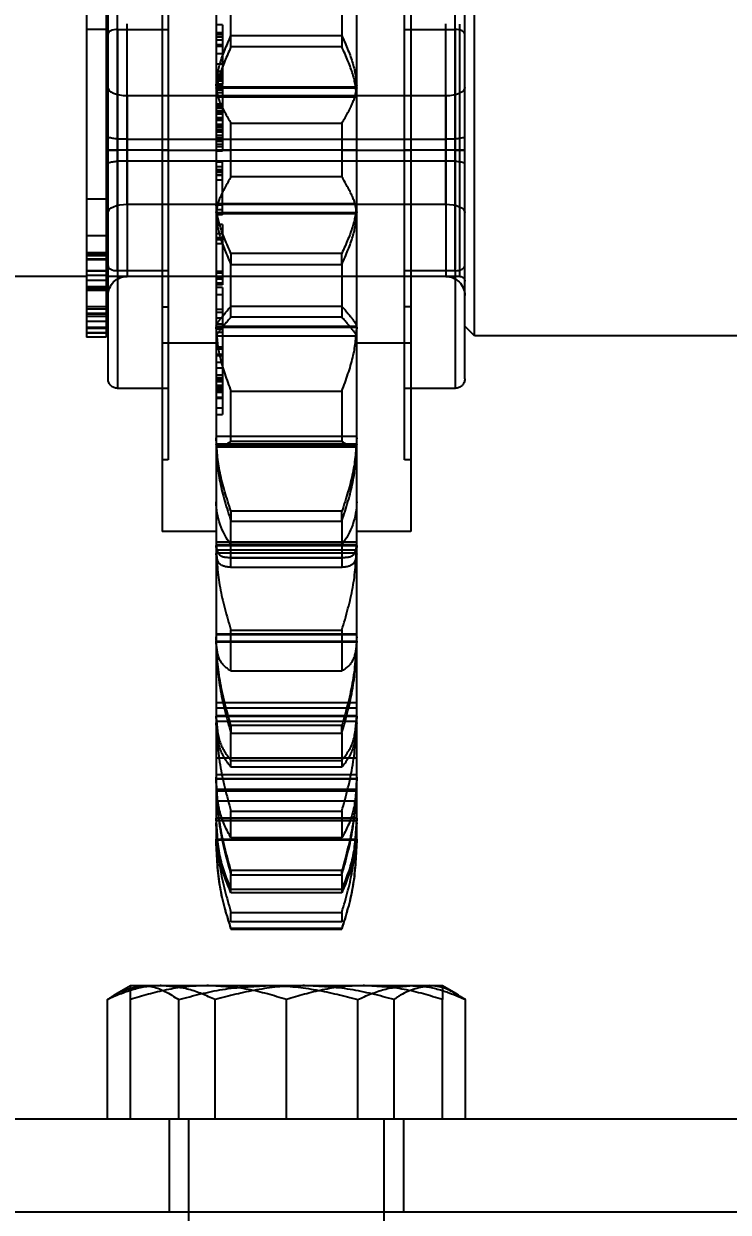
# Model space of a CAD drawing. Header units: metres. Extents: x 0 to 63075, y 0 to 44550.
# Drawn here: x 39107.3 to 39143.4, y 16290.1 to 16351 of the extents above; entities that cross this region are included whole.
import ezdxf

# ---------------------------------------------------------------- set-up
doc = ezdxf.new("R2010")
doc.units = ezdxf.units.M
doc.header["$LTSCALE"] = 75
doc.linetypes.add('HIDDEN2', pattern=[4.7625, 3.175, -1.5875])
for name, color, linetype in [('SDM', 7, 'Continuous'), ('SL4', 4, 'Continuous'), ('ST1', 7, 'HIDDEN2')]:
    doc.layers.add(name, color=color, linetype=linetype)
doc.styles.add('ROMANS', font='ROMANS.SHX')
doc.dimstyles.new('75___1-75', dxfattribs={"dimscale": 75, "dimtxt": 2.5, "dimasz": 2, "dimexe": 1.5, "dimexo": 1, "dimgap": 0.5, "dimtad": 1, "dimdec": 0, "dimzin": 12, "dimtxsty": 'ROMANS', "dimcen": 0, "dimclrd": 256, "dimclre": 256, "dimclrt": 3, "dimazin": 3, "dimtfac": 1, "dimtdec": 0, "dimtmove": 0, "dimatfit": 0, "dimfxl": 1, "dimlwd": -1, "dimlwe": -1, "dimarcsym": 0})

# ---------------------------------------------------------------- blocks, each defined once
blk = doc.blocks.new('*D36')
at = {"layer": 'Defpoints', "color": 0, "transparency": 16777216}
for p in [(35489.466, 16728.439), (39220.756, 16728.439), (39078.518, 16285.374)]:
    blk.add_point(p, dxfattribs=at)
at = {"layer": 'SDM', "transparency": 16777216}
for p, q in [((35489.466, 16878.439), (35489.466, 17585.582)), ((39145.756, 16728.439), (35376.966, 16728.439)), ((35489.466, 16285.374), (35489.466, 16728.439)), ((39003.518, 16285.374), (35376.966, 16285.374)), ((35489.466, 16135.374), (35489.466, 15985.374))]:
    blk.add_line(p, q, dxfattribs=at)
for points in [[(35464.466, 16878.439), (35514.466, 16878.439), (35489.466, 16728.439)], [(35464.466, 16135.374), (35514.466, 16135.374), (35489.466, 16285.374)]]:
    blk.add_solid(points, dxfattribs=at)
at = {"layer": 'SDM', "color": 3, "transparency": 16777216, "insert": (35358.216, 17307.01), "char_height": 187.5, "attachment_point": 5, "rotation": 90, "style": 'ROMANS'}
blk.add_mtext('443', dxfattribs=at)
blk = doc.blocks.new('A$C542b401d')
at = {"layer": 'SL4'}
blk.add_line((50.763, 1350), (335.238, 1350), dxfattribs=at)
at = {"layer": 'ST1'}
for p, q in [((296.625, 1423.984), (296.625, 1394.546)), ((309.375, 1423.984), (309.375, 1394.546)), ((296.944, 1396.401), (296.944, 1420.32)), ((309.056, 1420.32), (309.056, 1396.401)), ((294.344, 1404.44), (294.344, 1416.655)), ((294.344, 1398.256), (294.344, 1416.655)), ((311.656, 1404.44), (311.656, 1416.655)), ((311.656, 1398.256), (311.656, 1416.655)), ((293.855, 1398.503), (293.855, 1416.166)), ((312.145, 1398.503), (312.145, 1416.166)), ((293.355, 1394.915), (293.355, 1413.965)), ((299.395, 1407.225), (299.395, 1413.466)), ((306.605, 1413.466), (306.605, 1407.225)), ((300.157, 1412.439), (300.157, 1409.734)), ((305.843, 1409.734), (305.843, 1412.439)), ((312.245, 1412.563), (312.245, 1397.32)), ((313.245, 1412.563), (313.245, 1397.32)), ((294.105, 1397.982), (294.105, 1410.898)), ((294.105, 1398.012), (294.105, 1410.868)), ((294.832, 1403.876), (294.832, 1410.911)), ((294.832, 1401.661), (294.832, 1410.894)), ((306.27, 1410.853), (306.27, 1410.227)), ((306.27, 1410.853), (306.605, 1410.853)), ((311.168, 1403.876), (311.168, 1410.911)), ((311.168, 1401.661), (311.168, 1410.894)), ((296.944, 1410.624), (294.344, 1410.624)), ((294.344, 1410.624), (294.344, 1392.225)), ((305.843, 1410.307), (300.157, 1410.307)), ((306.27, 1410.456), (306.605, 1410.456)), ((306.27, 1410.389), (306.605, 1410.389)), ((306.27, 1410.338), (306.605, 1410.338)), ((306.27, 1410.227), (306.27, 1409.833)), ((306.27, 1410.227), (306.605, 1410.227)), ((311.656, 1410.624), (309.056, 1410.624)), ((311.656, 1410.624), (311.656, 1392.225)), ((313.245, 1410.64), (312.145, 1410.64)), ((313.245, 1410.64), (312.245, 1410.64)), ((300.157, 1409.734), (305.843, 1409.734)), ((306.27, 1410.064), (306.605, 1410.064)), ((306.27, 1409.833), (306.27, 1408.259)), ((306.27, 1409.833), (306.605, 1409.833)), ((306.27, 1409.756), (306.605, 1409.756)), ((306.27, 1409.364), (306.605, 1409.364)), ((306.27, 1408.835), (306.605, 1408.835)), ((306.27, 1408.474), (306.605, 1408.474)), ((306.27, 1408.441), (306.605, 1408.441)), ((306.27, 1408.315), (306.605, 1408.315)), ((306.27, 1408.259), (306.605, 1408.259)), ((306.27, 1408.259), (306.27, 1407.813)), ((306.27, 1408.175), (306.605, 1408.175)), ((306.27, 1408.072), (306.605, 1408.072)), ((306.27, 1407.976), (306.605, 1407.976)), ((306.27, 1407.775), (306.27, 1407.813)), ((306.27, 1407.813), (306.605, 1407.813)), ((306.27, 1407.775), (306.605, 1407.775)), ((306.27, 1407.732), (306.27, 1407.775)), ((306.27, 1407.732), (306.27, 1407.502)), ((306.605, 1407.732), (306.27, 1407.732)), ((294.832, 1407.219), (311.168, 1407.219)), ((294.832, 1407.219), (294.832, 1397.986)), ((306.605, 1407.688), (299.395, 1407.688)), ((299.395, 1407.605), (299.395, 1407.633)), ((306.605, 1407.633), (299.395, 1407.633)), ((299.395, 1407.633), (299.395, 1407.605)), ((299.395, 1407.176), (299.395, 1407.225)), ((306.605, 1407.176), (299.395, 1407.176)), ((299.395, 1401.192), (299.395, 1407.176)), ((306.27, 1407.502), (306.605, 1407.502)), ((306.27, 1407.502), (306.27, 1404.385)), ((306.605, 1407.397), (306.27, 1407.397)), ((306.27, 1407.213), (306.605, 1407.213)), ((306.605, 1407.633), (306.605, 1407.605)), ((306.605, 1407.605), (306.605, 1407.633)), ((306.605, 1407.225), (306.605, 1407.176)), ((306.605, 1407.176), (306.605, 1401.192)), ((311.168, 1407.219), (311.168, 1397.986)), ((306.27, 1406.789), (306.605, 1406.789)), ((306.27, 1406.694), (306.605, 1406.694)), ((306.27, 1406.637), (306.605, 1406.637)), ((306.27, 1406.615), (306.605, 1406.615)), ((306.27, 1406.593), (306.605, 1406.593)), ((306.27, 1406.445), (306.605, 1406.445)), ((306.27, 1406.401), (306.605, 1406.401)), ((306.27, 1406.362), (306.605, 1406.362)), ((306.27, 1406.287), (306.605, 1406.287)), ((306.27, 1406.093), (306.605, 1406.093)), ((306.27, 1406.064), (306.605, 1406.064)), ((306.27, 1406.009), (306.605, 1406.009)), ((306.27, 1405.96), (306.605, 1405.96)), ((300.157, 1405.812), (300.157, 1404.44)), ((305.843, 1405.812), (300.157, 1405.812)), ((305.843, 1404.44), (305.843, 1405.812)), ((306.27, 1405.754), (306.605, 1405.754)), ((306.27, 1405.738), (306.605, 1405.738)), ((306.27, 1405.737), (306.605, 1405.737)), ((306.27, 1405.736), (306.605, 1405.736)), ((306.27, 1405.721), (306.605, 1405.721)), ((306.27, 1405.659), (306.605, 1405.659)), ((306.27, 1405.577), (306.605, 1405.577)), ((306.27, 1405.455), (306.605, 1405.455)), ((306.27, 1405.426), (306.605, 1405.426)), ((306.27, 1405.426), (306.605, 1405.426)), ((306.27, 1405.424), (306.605, 1405.424)), ((306.27, 1405.359), (306.605, 1405.359)), ((294.832, 1405.004), (294.832, 1397.969)), ((311.168, 1405.004), (294.832, 1405.004)), ((306.27, 1405.18), (306.605, 1405.18)), ((306.27, 1405.06), (306.605, 1405.06)), ((306.605, 1404.904), (306.27, 1404.904)), ((306.27, 1404.72), (306.605, 1404.72)), ((311.168, 1405.004), (311.168, 1397.969)), ((293.855, 1404.44), (294.344, 1404.44)), ((294.344, 1404.44), (293.855, 1404.44)), ((294.344, 1404.44), (296.944, 1404.44)), ((294.344, 1404.44), (294.344, 1392.225)), ((299.395, 1404.44), (296.625, 1404.44)), ((296.944, 1404.44), (296.625, 1404.44)), ((299.395, 1404.44), (300.157, 1404.44)), ((300.157, 1404.44), (299.395, 1404.44)), ((300.157, 1404.44), (305.843, 1404.44)), ((300.157, 1404.44), (300.157, 1403.068)), ((305.843, 1403.068), (305.843, 1404.44)), ((305.843, 1404.44), (306.605, 1404.44)), ((306.605, 1404.44), (305.843, 1404.44)), ((306.605, 1404.616), (306.27, 1404.616)), ((306.27, 1404.385), (306.605, 1404.385)), ((309.375, 1404.44), (306.605, 1404.44)), ((309.056, 1404.44), (309.375, 1404.44)), ((309.056, 1404.44), (311.656, 1404.44)), ((311.656, 1404.44), (312.145, 1404.44)), ((312.145, 1404.44), (311.656, 1404.44)), ((311.656, 1404.44), (311.656, 1392.225)), ((294.832, 1403.876), (311.168, 1403.876)), ((306.27, 1403.425), (306.27, 1403.825)), ((306.27, 1403.825), (306.605, 1403.825)), ((306.27, 1403.574), (306.605, 1403.574)), ((300.157, 1403.068), (305.843, 1403.068)), ((306.27, 1403.343), (306.27, 1403.425)), ((306.27, 1403.425), (306.605, 1403.425)), ((306.27, 1403.343), (306.605, 1403.343)), ((306.27, 1403.14), (306.27, 1403.343)), ((306.27, 1403.302), (306.605, 1403.302)), ((306.27, 1403.174), (306.605, 1403.174)), ((306.27, 1401.871), (306.27, 1403.14)), ((306.27, 1403.14), (306.605, 1403.14)), ((306.27, 1402.89), (306.605, 1402.89)), ((311.168, 1401.661), (294.832, 1401.661)), ((306.605, 1401.704), (299.395, 1401.704)), ((306.27, 1401.374), (306.27, 1401.871)), ((306.27, 1401.62), (306.605, 1401.62)), ((312.245, 1401.924), (313.245, 1401.924)), ((299.395, 1401.247), (299.395, 1401.275)), ((299.395, 1401.275), (299.395, 1401.247)), ((306.605, 1401.247), (299.395, 1401.247)), ((306.605, 1401.192), (299.395, 1401.192)), ((299.395, 1401.141), (299.395, 1401.192)), ((299.395, 1394.916), (299.395, 1401.141)), ((306.27, 1401.374), (306.605, 1401.374)), ((306.27, 1401.123), (306.27, 1401.374)), ((306.27, 1401.123), (306.605, 1401.123)), ((306.605, 1401.275), (306.605, 1401.247)), ((306.605, 1401.247), (306.605, 1401.275)), ((306.605, 1401.192), (306.605, 1401.141)), ((306.605, 1401.141), (306.605, 1394.916)), ((306.27, 1400.623), (306.27, 1398.217)), ((306.27, 1400.623), (306.605, 1400.623)), ((306.27, 1400.145), (306.605, 1400.145)), ((306.27, 1399.936), (306.605, 1399.936)), ((306.27, 1399.915), (306.605, 1399.915)), ((306.27, 1399.831), (306.605, 1399.831)), ((312.245, 1400.05), (313.245, 1400.05)), ((306.27, 1399.627), (306.605, 1399.627)), ((312.245, 1399.177), (313.245, 1399.177)), ((300.157, 1398.573), (300.157, 1399.146)), ((300.157, 1399.146), (305.843, 1399.146)), ((300.157, 1398.573), (300.157, 1395.875)), ((305.843, 1398.573), (300.157, 1398.573)), ((305.843, 1399.146), (305.843, 1398.573)), ((305.843, 1395.875), (305.843, 1398.573)), ((313.245, 1399.13), (312.245, 1399.13)), ((312.245, 1399.013), (313.245, 1399.013)), ((312.245, 1398.853), (313.245, 1398.853)), ((312.245, 1398.813), (313.245, 1398.813)), ((293.855, 1392.714), (293.855, 1398.503)), ((294.105, 1397.965), (312.145, 1397.965)), ((294.344, 1398.256), (296.944, 1398.256)), ((294.832, 1397.965), (311.168, 1397.965)), ((306.27, 1398.217), (306.605, 1398.217)), ((306.27, 1398.217), (306.27, 1398.133)), ((306.27, 1398.133), (306.605, 1398.133)), ((306.27, 1398.133), (306.27, 1397.903)), ((309.056, 1398.256), (311.656, 1398.256)), ((312.145, 1392.714), (312.145, 1398.503)), ((312.145, 1398.24), (313.245, 1398.24)), ((312.245, 1398.242), (313.245, 1398.242)), ((312.245, 1398.24), (313.245, 1398.24)), ((312.245, 1398.019), (313.245, 1398.019)), ((313.245, 1397.965), (317.5, 1397.965)), ((306.27, 1397.903), (306.605, 1397.903)), ((306.27, 1397.903), (306.27, 1397.818)), ((306.27, 1397.818), (306.605, 1397.818)), ((306.27, 1397.818), (306.27, 1397.614)), ((306.27, 1397.614), (306.27, 1397.53)), ((306.27, 1397.614), (306.605, 1397.614)), ((306.27, 1397.53), (306.605, 1397.53)), ((306.27, 1397.399), (306.27, 1397.021)), ((306.27, 1397.399), (306.605, 1397.399)), ((313.245, 1397.763), (312.245, 1397.763)), ((312.245, 1397.43), (313.245, 1397.43)), ((313.245, 1397.354), (312.245, 1397.354)), ((306.27, 1397.021), (306.605, 1397.021)), ((306.27, 1397.021), (306.27, 1396.114)), ((312.245, 1397.32), (313.245, 1397.32)), ((312.245, 1397.32), (312.245, 1396.409)), ((312.245, 1397.238), (313.245, 1397.238)), ((313.245, 1397.32), (313.245, 1396.409)), ((296.625, 1396.401), (296.944, 1396.401)), ((296.944, 1388.561), (296.944, 1396.401)), ((305.843, 1396.441), (300.157, 1396.441)), ((306.27, 1396.275), (306.605, 1396.275)), ((309.375, 1396.401), (309.056, 1396.401)), ((309.056, 1396.401), (309.056, 1388.561)), ((312.245, 1396.409), (313.245, 1396.409)), ((312.245, 1396.409), (312.245, 1395.349)), ((312.245, 1396.29), (313.245, 1396.29)), ((313.245, 1396.409), (313.245, 1395.349)), ((300.157, 1395.875), (305.843, 1395.875)), ((306.27, 1396.114), (306.27, 1395.511)), ((306.27, 1396.114), (306.605, 1396.114)), ((306.27, 1395.83), (306.605, 1395.83)), ((312.245, 1396.063), (313.245, 1396.063)), ((312.245, 1396.037), (313.245, 1396.037)), ((312.245, 1395.907), (313.245, 1395.907)), ((312.245, 1395.654), (313.245, 1395.654)), ((92.645, 1394.915), (293.355, 1394.915)), ((293.355, 1394.915), (293.855, 1395.415)), ((306.605, 1395.406), (299.395, 1395.406)), ((299.395, 1395.284), (299.395, 1395.354)), ((306.605, 1395.354), (299.395, 1395.354)), ((299.395, 1395.354), (299.395, 1395.284)), ((299.395, 1394.911), (299.395, 1394.916)), ((306.27, 1395.511), (306.27, 1395.083)), ((306.27, 1395.511), (306.605, 1395.511)), ((306.27, 1395.268), (306.605, 1395.268)), ((306.27, 1395.083), (306.27, 1394.233)), ((306.27, 1395.083), (306.605, 1395.083)), ((306.605, 1395.354), (306.605, 1395.284)), ((306.605, 1395.284), (306.605, 1395.354)), ((306.605, 1394.916), (306.605, 1394.911)), ((312.245, 1395.349), (313.245, 1395.349)), ((312.245, 1395.349), (312.245, 1395.06)), ((312.245, 1395.29), (313.245, 1395.29)), ((312.245, 1395.079), (313.245, 1395.079)), ((312.245, 1395.06), (312.245, 1394.843)), ((312.245, 1395.06), (313.245, 1395.06)), ((313.245, 1395.349), (313.245, 1395.06)), ((313.245, 1395.06), (313.245, 1394.843)), ((296.625, 1394.546), (299.395, 1394.546)), ((296.625, 1394.546), (296.625, 1384.896)), ((306.605, 1394.911), (299.395, 1394.911)), ((299.395, 1389.303), (299.395, 1394.911)), ((306.27, 1394.34), (306.605, 1394.34)), ((306.605, 1394.911), (306.605, 1389.303)), ((306.605, 1394.546), (309.375, 1394.546)), ((309.375, 1394.546), (309.375, 1384.896)), ((312.245, 1394.843), (313.245, 1394.843)), ((306.27, 1394.233), (306.605, 1394.233)), ((306.27, 1394.233), (306.27, 1390.887)), ((306.27, 1393.962), (306.605, 1393.962)), ((306.27, 1393.899), (306.605, 1393.899)), ((306.27, 1393.551), (306.605, 1393.551)), ((306.27, 1393.254), (306.605, 1393.254)), ((306.27, 1392.894), (306.605, 1392.894)), ((306.27, 1392.77), (306.605, 1392.77)), ((306.27, 1392.714), (306.605, 1392.714)), ((306.27, 1392.649), (306.605, 1392.649)), ((306.27, 1392.626), (306.605, 1392.626)), ((306.27, 1392.56), (306.605, 1392.56)), ((294.344, 1392.225), (296.944, 1392.225)), ((300.157, 1392.077), (300.157, 1389.499)), ((305.843, 1392.077), (300.157, 1392.077)), ((305.843, 1389.499), (305.843, 1392.077)), ((306.27, 1392.37), (306.605, 1392.37)), ((306.27, 1392.29), (306.605, 1392.29)), ((306.27, 1392.266), (306.605, 1392.266)), ((306.27, 1392.165), (306.605, 1392.165)), ((306.27, 1392.057), (306.605, 1392.057)), ((306.27, 1392.045), (306.605, 1392.045)), ((306.27, 1392.041), (306.605, 1392.041)), ((306.27, 1392.02), (306.605, 1392.02)), ((309.056, 1392.225), (311.656, 1392.225)), ((306.27, 1391.762), (306.605, 1391.762)), ((306.27, 1391.759), (306.605, 1391.759)), ((306.27, 1391.707), (306.605, 1391.707)), ((306.605, 1391.221), (306.27, 1391.221)), ((306.605, 1390.887), (306.27, 1390.887)), ((306.605, 1389.769), (299.395, 1389.769)), ((300.157, 1389.499), (305.843, 1389.499)), ((299.393, 1389.22), (306.608, 1389.22)), ((306.605, 1389.38), (299.395, 1389.38)), ((306.605, 1389.352), (299.395, 1389.352)), ((299.395, 1389.352), (299.395, 1389.336)), ((299.395, 1389.336), (299.395, 1389.352)), ((299.395, 1389.214), (299.395, 1389.336)), ((306.605, 1389.303), (299.395, 1389.303)), ((299.395, 1389.214), (299.395, 1389.303)), ((299.395, 1386.413), (299.395, 1389.214)), ((306.605, 1389.336), (306.605, 1389.352)), ((306.605, 1389.352), (306.605, 1389.336)), ((306.605, 1389.303), (306.605, 1389.214)), ((306.605, 1389.214), (306.605, 1386.413)), ((296.625, 1388.561), (296.944, 1388.561)), ((309.056, 1388.561), (309.375, 1388.561)), ((299.395, 1383.755), (299.395, 1386.413)), ((306.605, 1386.413), (306.605, 1383.755)), ((300.157, 1385.415), (300.157, 1385.925)), ((300.157, 1385.925), (305.843, 1385.925)), ((305.843, 1385.925), (305.843, 1385.415)), ((300.157, 1385.415), (300.157, 1384.22)), ((305.843, 1385.415), (300.157, 1385.415)), ((305.843, 1384.22), (305.843, 1385.415)), ((296.625, 1384.896), (299.395, 1384.896)), ((306.605, 1384.896), (309.375, 1384.896)), ((306.605, 1384.358), (299.395, 1384.358)), ((306.605, 1384.215), (299.395, 1384.215)), ((306.605, 1384.17), (299.395, 1384.17)), ((299.395, 1384.067), (299.395, 1384.17)), ((299.395, 1384.17), (299.395, 1384.067)), ((306.605, 1383.952), (299.395, 1383.952)), ((300.157, 1384.22), (305.843, 1384.22)), ((300.157, 1384.22), (300.157, 1383.049)), ((305.843, 1383.049), (305.843, 1384.22)), ((306.605, 1384.17), (306.605, 1384.067)), ((306.605, 1384.067), (306.605, 1384.17)), ((306.605, 1383.795), (299.395, 1383.795)), ((299.395, 1379.239), (299.395, 1383.755)), ((300.073, 1383.536), (305.927, 1383.536)), ((305.843, 1383.54), (300.157, 1383.54)), ((306.605, 1383.755), (306.605, 1379.239)), ((300.157, 1383.049), (305.843, 1383.049)), ((305.843, 1379.833), (300.157, 1379.833)), ((300.157, 1379.833), (300.157, 1377.732)), ((305.843, 1377.732), (305.843, 1379.833)), ((306.605, 1379.643), (299.395, 1379.643)), ((306.605, 1379.603), (299.395, 1379.603)), ((299.395, 1379.277), (299.395, 1379.218)), ((306.605, 1379.277), (299.395, 1379.277)), ((299.395, 1379.218), (299.395, 1379.277)), ((306.605, 1379.239), (299.395, 1379.239)), ((299.395, 1379.123), (299.395, 1379.239)), ((299.395, 1375.09), (299.395, 1379.123)), ((306.605, 1379.218), (306.605, 1379.277)), ((306.605, 1379.277), (306.605, 1379.218)), ((306.605, 1379.239), (306.605, 1379.123)), ((306.605, 1379.123), (306.605, 1375.09)), ((300.157, 1377.732), (305.843, 1377.732)), ((306.605, 1376.118), (299.395, 1376.118)), ((306.605, 1375.853), (299.395, 1375.853)), ((306.605, 1375.463), (299.395, 1375.463)), ((306.605, 1375.431), (299.395, 1375.431)), ((299.395, 1375.308), (299.395, 1375.431)), ((299.395, 1375.431), (299.395, 1375.308)), ((306.605, 1375.431), (306.605, 1375.308)), ((306.605, 1375.308), (306.605, 1375.431)), ((306.605, 1375.169), (299.395, 1375.169)), ((299.395, 1372.215), (299.395, 1375.09)), ((300.157, 1374.551), (300.157, 1374.938)), ((300.157, 1374.938), (305.843, 1374.938)), ((305.843, 1374.938), (305.843, 1374.551)), ((306.605, 1375.09), (306.605, 1372.215)), ((305.843, 1374.551), (300.157, 1374.551)), ((300.157, 1374.551), (300.157, 1372.803)), ((305.843, 1372.803), (305.843, 1374.551)), ((306.605, 1373.288), (299.395, 1373.288)), ((305.843, 1373.16), (300.157, 1373.16)), ((306.605, 1372.433), (299.395, 1372.433)), ((300.157, 1372.803), (305.843, 1372.803)), ((299.395, 1372.238), (299.395, 1372.143)), ((306.605, 1372.238), (299.395, 1372.238)), ((299.395, 1372.143), (299.395, 1372.238)), ((306.605, 1372.215), (299.395, 1372.215)), ((299.395, 1372.086), (299.395, 1372.215)), ((299.395, 1369.965), (299.395, 1372.086)), ((306.605, 1372.143), (306.605, 1372.238)), ((306.605, 1372.238), (306.605, 1372.143)), ((306.605, 1372.215), (306.605, 1372.086)), ((306.605, 1372.086), (306.605, 1369.965)), ((306.605, 1371.684), (299.395, 1371.684)), ((306.605, 1371.592), (299.395, 1371.592)), ((306.605, 1371.081), (299.395, 1371.081)), ((300.157, 1370.557), (300.157, 1369.186)), ((305.843, 1370.557), (300.157, 1370.557)), ((305.843, 1369.186), (305.843, 1370.557)), ((306.605, 1370.206), (299.395, 1370.206)), ((306.605, 1370.191), (299.395, 1370.191)), ((299.395, 1370.062), (299.395, 1370.191)), ((299.395, 1370.191), (299.395, 1370.062)), ((306.605, 1370.074), (299.395, 1370.074)), ((299.395, 1369.078), (299.395, 1369.965)), ((306.605, 1370.191), (306.605, 1370.062)), ((306.605, 1370.062), (306.605, 1370.191)), ((306.605, 1369.965), (306.605, 1369.078)), ((299.395, 1369.124), (299.395, 1368.997)), ((306.605, 1369.124), (299.395, 1369.124)), ((299.395, 1369.082), (299.395, 1368.963)), ((306.605, 1369.082), (299.395, 1369.082)), ((299.395, 1368.963), (299.395, 1369.082)), ((306.605, 1369.078), (299.395, 1369.078)), ((299.395, 1368.951), (299.395, 1369.078)), ((299.395, 1368.833), (299.395, 1368.951)), ((300.157, 1369.186), (305.843, 1369.186)), ((306.605, 1368.997), (306.605, 1369.124)), ((306.605, 1368.963), (306.605, 1369.082)), ((306.605, 1369.082), (306.605, 1368.963)), ((306.605, 1369.078), (306.605, 1368.951)), ((306.605, 1368.951), (306.605, 1368.833)), ((300.157, 1367.293), (300.157, 1367.509)), ((300.157, 1367.509), (305.843, 1367.509)), ((305.843, 1367.509), (305.843, 1367.293)), ((305.843, 1367.293), (300.157, 1367.293)), ((300.157, 1367.293), (300.157, 1366.373)), ((305.843, 1366.373), (305.843, 1367.293)), ((305.843, 1366.552), (300.157, 1366.552)), ((300.157, 1366.373), (305.843, 1366.373)), ((300.157, 1365.368), (300.157, 1364.892)), ((305.843, 1365.368), (300.157, 1365.368)), ((305.843, 1364.892), (305.843, 1365.368)), ((300.157, 1364.892), (305.843, 1364.892)), ((300.157, 1364.515), (300.157, 1364.535)), ((300.157, 1364.535), (305.843, 1364.535)), ((305.843, 1364.515), (300.157, 1364.515)), ((300.157, 1364.515), (300.157, 1364.5)), ((300.157, 1364.5), (305.843, 1364.5)), ((305.843, 1364.535), (305.843, 1364.515)), ((305.843, 1364.5), (305.843, 1364.515)), ((295, 1361.612), (294.289, 1361.202)), ((299, 1361.612), (295, 1361.612)), ((307, 1361.612), (299, 1361.612)), ((311, 1361.612), (307, 1361.612)), ((311.711, 1361.202), (311, 1361.612)), ((293.825, 1354.762), (293.825, 1360.898)), ((295, 1354.762), (295, 1360.898)), ((297.481, 1354.762), (297.481, 1360.898)), ((299.344, 1354.762), (299.344, 1360.898)), ((303, 1354.762), (303, 1360.898)), ((306.656, 1354.762), (306.656, 1360.898)), ((308.519, 1354.762), (308.519, 1360.898)), ((311, 1354.762), (311, 1360.898)), ((312.175, 1354.762), (312.175, 1360.898)), ((262.765, 1354.762), (325.003, 1354.762)), ((297, 1354.762), (297, 1350)), ((298, 1354.762), (298, 1325.59)), ((308, 1325.59), (308, 1354.762)), ((309, 1350), (309, 1354.762))]:
    blk.add_line(p, q, dxfattribs=at)
at = {"layer": 'ST1', "flags": 128}
for points in [[(293.855, 1410.377), (293.864, 1410.425), (293.892, 1410.471), (293.937, 1410.514), (293.998, 1410.551), (294.072, 1410.582), (294.157, 1410.605), (294.248, 1410.619), (294.344, 1410.624)], [(311.656, 1410.624), (311.752, 1410.619), (311.843, 1410.605), (311.928, 1410.582), (312.002, 1410.551), (312.063, 1410.514), (312.108, 1410.471), (312.136, 1410.425), (312.145, 1410.377)], [(293.855, 1407.638), (293.874, 1407.556), (293.929, 1407.478), (294.02, 1407.405), (294.141, 1407.342), (294.289, 1407.29), (294.458, 1407.251), (294.642, 1407.227), (294.832, 1407.219)], [(311.168, 1407.219), (311.358, 1407.227), (311.542, 1407.251), (311.711, 1407.29), (311.859, 1407.342), (311.98, 1407.405), (312.071, 1407.478), (312.126, 1407.556), (312.145, 1407.638)], [(294.832, 1401.661), (294.642, 1401.653), (294.458, 1401.629), (294.289, 1401.59), (294.141, 1401.538), (294.02, 1401.475), (293.929, 1401.402), (293.874, 1401.324), (293.855, 1401.242)], [(312.145, 1401.242), (312.126, 1401.324), (312.071, 1401.402), (311.98, 1401.475), (311.859, 1401.538), (311.711, 1401.59), (311.542, 1401.629), (311.358, 1401.653), (311.168, 1401.661)], [(294.344, 1398.256), (294.248, 1398.261), (294.157, 1398.275), (294.072, 1398.298), (293.998, 1398.329), (293.937, 1398.366), (293.892, 1398.409), (293.864, 1398.455), (293.855, 1398.503)], [(312.145, 1398.503), (312.136, 1398.455), (312.108, 1398.409), (312.063, 1398.366), (312.002, 1398.329), (311.928, 1398.298), (311.843, 1398.275), (311.752, 1398.261), (311.656, 1398.256)]]:
    blk.add_lwpolyline(points, dxfattribs=at)
at = {"layer": 'ST1'}
for centre, radius, start, end in [((294.59, 1407.871), 2.877, 255.20406, 274.83381), ((311.41, 1407.871), 2.877, 265.16619, 284.79594), ((294.59, 1401.009), 2.877, 85.16619, 104.79594), ((311.41, 1401.009), 2.877, 75.20406, 94.83381), ((294.832, 1396.988), 0.977, 90, 180), ((294.105, 1397.715), 0.25, 90, 180), ((311.168, 1396.988), 0.977, 0, 90), ((294.344, 1392.714), 0.489, 180, 270), ((311.656, 1392.714), 0.489, 270, 0), ((303.153, 1386.49), 3.759, 181.16395, 217.14838), ((302.847, 1386.49), 3.759, 322.85162, 358.83605)]:
    blk.add_arc(centre, radius, start, end, dxfattribs=at)
for points, knots in [([(300.157, 1410.307), (299.941, 1409.807), (299.508, 1408.807), (299.433, 1408.095), (299.395, 1407.739)], [0, 0, 0, 0, 0.500152, 1, 1, 1, 1]), ([(306.605, 1407.739), (306.567, 1408.094), (306.492, 1408.806), (306.06, 1409.806), (305.843, 1410.307)], [0, 0, 0, 0, 0.499124, 1, 1, 1, 1]), ([(299.395, 1407.225), (299.433, 1407.57), (299.508, 1408.261), (299.941, 1409.243), (300.157, 1409.734)], [0, 0, 0, 0, 0.49948, 1, 1, 1, 1]), ([(305.843, 1409.734), (306.059, 1409.243), (306.492, 1408.261), (306.567, 1407.57), (306.605, 1407.225)], [0, 0, 0, 0, 0.500513, 1, 1, 1, 1]), ([(300.157, 1405.812), (299.941, 1406.192), (299.508, 1406.954), (299.433, 1407.388), (299.395, 1407.605)], [0, 0, 0, 0, 0.500133, 1, 1, 1, 1]), ([(306.605, 1407.605), (306.567, 1407.388), (306.492, 1406.955), (306.06, 1406.193), (305.843, 1405.812)], [0, 0, 0, 0, 0.499098, 1, 1, 1, 1]), ([(299.395, 1401.275), (299.433, 1401.492), (299.508, 1401.925), (299.94, 1402.687), (300.157, 1403.068)], [0, 0, 0, 0, 0.499098, 1, 1, 1, 1]), ([(305.843, 1403.068), (306.059, 1402.688), (306.492, 1401.926), (306.567, 1401.492), (306.605, 1401.275)], [0, 0, 0, 0, 0.500133, 1, 1, 1, 1]), ([(299.395, 1401.655), (299.433, 1401.31), (299.508, 1400.619), (299.941, 1399.637), (300.157, 1399.146)], [0, 0, 0, 0, 0.49948, 1, 1, 1, 1]), ([(305.843, 1399.146), (306.059, 1399.637), (306.492, 1400.619), (306.567, 1401.31), (306.605, 1401.655)], [0, 0, 0, 0, 0.500513, 1, 1, 1, 1]), ([(300.157, 1398.573), (299.941, 1399.073), (299.508, 1400.073), (299.433, 1400.785), (299.395, 1401.141)], [0, 0, 0, 0, 0.500152, 1, 1, 1, 1]), ([(306.605, 1401.141), (306.567, 1400.786), (306.492, 1400.074), (306.06, 1399.074), (305.843, 1398.573)], [0, 0, 0, 0, 0.499124, 1, 1, 1, 1]), ([(300.157, 1396.441), (299.941, 1396.181), (299.508, 1395.661), (299.433, 1395.496), (299.395, 1395.414)], [0, 0, 0, 0, 0.500529, 1, 1, 1, 1]), ([(306.605, 1395.414), (306.567, 1395.496), (306.492, 1395.661), (306.059, 1396.181), (305.843, 1396.441)], [0, 0, 0, 0, 0.499464, 1, 1, 1, 1]), ([(299.395, 1394.916), (299.433, 1394.986), (299.508, 1395.127), (299.941, 1395.626), (300.157, 1395.875)], [0, 0, 0, 0, 0.499459, 1, 1, 1, 1]), ([(305.843, 1395.875), (306.059, 1395.626), (306.492, 1395.127), (306.567, 1394.986), (306.605, 1394.916)], [0, 0, 0, 0, 0.500534, 1, 1, 1, 1]), ([(300.157, 1392.077), (299.941, 1392.672), (299.508, 1393.862), (299.433, 1394.81), (299.395, 1395.284)], [0, 0, 0, 0, 0.500534, 1, 1, 1, 1]), ([(306.605, 1395.284), (306.567, 1394.81), (306.492, 1393.862), (306.059, 1392.672), (305.843, 1392.077)], [0, 0, 0, 0, 0.499459, 1, 1, 1, 1]), ([(299.395, 1389.682), (299.433, 1389.104), (299.508, 1387.947), (299.94, 1386.6), (300.157, 1385.925)], [0, 0, 0, 0, 0.499427, 1, 1, 1, 1]), ([(299.551, 1389.254), (299.564, 1389.243), (299.633, 1389.186), (299.922, 1389.358), (300.157, 1389.499)], [0, 0, 0, 0, 0.183122, 1, 1, 1, 1]), ([(305.843, 1385.925), (306.059, 1386.599), (306.492, 1387.946), (306.567, 1389.104), (306.605, 1389.682)], [0, 0, 0, 0, 0.5003717, 1, 1, 1, 1]), ([(305.843, 1389.499), (306.078, 1389.359), (306.366, 1389.186), (306.436, 1389.244), (306.448, 1389.254)], [0, 0, 0, 0, 0.815701, 1, 1, 1, 1]), ([(300.157, 1385.415), (299.941, 1386.094), (299.508, 1387.453), (299.433, 1388.627), (299.395, 1389.214)], [0, 0, 0, 0, 0.5001333, 1, 1, 1, 1]), ([(306.605, 1389.214), (306.567, 1388.628), (306.492, 1387.454), (306.06, 1386.095), (305.843, 1385.415)], [0, 0, 0, 0, 0.499098, 1, 1, 1, 1]), ([(300.073, 1383.559), (299.891, 1383.571), (299.496, 1383.596), (299.43, 1383.974), (299.395, 1384.177)], [0, 0, 0, 0, 0.4599897, 1, 1, 1, 1]), ([(300.157, 1379.833), (299.941, 1380.571), (299.508, 1382.046), (299.433, 1383.394), (299.395, 1384.067)], [0, 0, 0, 0, 0.500513, 1, 1, 1, 1]), ([(306.605, 1384.067), (306.567, 1383.394), (306.492, 1382.046), (306.059, 1380.571), (305.843, 1379.833)], [0, 0, 0, 0, 0.49948, 1, 1, 1, 1]), ([(306.605, 1384.177), (306.57, 1383.974), (306.504, 1383.596), (306.109, 1383.571), (305.927, 1383.559)], [0, 0, 0, 0, 0.5400023, 1, 1, 1, 1]), ([(299.395, 1383.755), (299.433, 1383.543), (299.508, 1383.117), (299.94, 1383.072), (300.157, 1383.049)], [0, 0, 0, 0, 0.499098, 1, 1, 1, 1]), ([(305.843, 1383.049), (306.059, 1383.072), (306.492, 1383.117), (306.567, 1383.543), (306.605, 1383.755)], [0, 0, 0, 0, 0.500133, 1, 1, 1, 1]), ([(299.395, 1379.489), (299.433, 1378.748), (299.508, 1377.264), (299.94, 1375.714), (300.157, 1374.938)], [0, 0, 0, 0, 0.499098, 1, 1, 1, 1]), ([(299.395, 1379.218), (299.433, 1378.877), (299.508, 1378.194), (299.941, 1377.886), (300.157, 1377.732)], [0, 0, 0, 0, 0.499464, 1, 1, 1, 1]), ([(300.157, 1374.551), (299.941, 1375.329), (299.508, 1376.883), (299.433, 1378.377), (299.395, 1379.123)], [0, 0, 0, 0, 0.500534, 1, 1, 1, 1]), ([(305.843, 1374.938), (306.059, 1375.713), (306.492, 1377.263), (306.567, 1378.747), (306.605, 1379.489)], [0, 0, 0, 0, 0.500133, 1, 1, 1, 1]), ([(305.843, 1377.732), (306.059, 1377.886), (306.492, 1378.194), (306.567, 1378.877), (306.605, 1379.218)], [0, 0, 0, 0, 0.500529, 1, 1, 1, 1]), ([(306.605, 1379.123), (306.567, 1378.377), (306.492, 1376.883), (306.059, 1375.329), (305.843, 1374.551)], [0, 0, 0, 0, 0.499459, 1, 1, 1, 1]), ([(300.157, 1373.16), (299.941, 1373.441), (299.508, 1374.003), (299.433, 1374.924), (299.395, 1375.385)], [0, 0, 0, 0, 0.5002609, 1, 1, 1, 1]), ([(300.157, 1370.557), (299.941, 1371.349), (299.508, 1372.93), (299.433, 1374.516), (299.395, 1375.308)], [0, 0, 0, 0, 0.500372, 1, 1, 1, 1]), ([(299.395, 1375.09), (299.433, 1374.62), (299.508, 1373.679), (299.94, 1373.096), (300.157, 1372.803)], [0, 0, 0, 0, 0.499124, 1, 1, 1, 1]), ([(306.605, 1375.385), (306.567, 1374.925), (306.492, 1374.003), (306.06, 1373.441), (305.843, 1373.16)], [0, 0, 0, 0, 0.499419, 1, 1, 1, 1]), ([(306.605, 1375.308), (306.567, 1374.516), (306.492, 1372.931), (306.06, 1371.349), (305.843, 1370.557)], [0, 0, 0, 0, 0.499427, 1, 1, 1, 1]), ([(305.843, 1372.803), (306.059, 1373.095), (306.492, 1373.679), (306.567, 1374.62), (306.605, 1375.09)], [0, 0, 0, 0, 0.500152, 1, 1, 1, 1]), ([(299.395, 1372.305), (299.433, 1371.49), (299.508, 1369.858), (299.94, 1368.293), (300.157, 1367.509)], [0, 0, 0, 0, 0.4994185, 1, 1, 1, 1]), ([(299.395, 1372.143), (299.433, 1371.568), (299.508, 1370.416), (299.941, 1369.596), (300.157, 1369.186)], [0, 0, 0, 0, 0.499479, 1, 1, 1, 1]), ([(300.157, 1367.293), (299.941, 1368.074), (299.508, 1369.636), (299.433, 1371.27), (299.395, 1372.086)], [0, 0, 0, 0, 0.500513, 1, 1, 1, 1]), ([(305.843, 1367.509), (306.059, 1368.292), (306.492, 1369.857), (306.567, 1371.489), (306.605, 1372.305)], [0, 0, 0, 0, 0.500261, 1, 1, 1, 1]), ([(305.843, 1369.186), (306.059, 1369.596), (306.492, 1370.416), (306.567, 1371.568), (306.605, 1372.143)], [0, 0, 0, 0, 0.500514, 1, 1, 1, 1]), ([(306.605, 1372.086), (306.567, 1371.27), (306.492, 1369.636), (306.059, 1368.074), (305.843, 1367.293)], [0, 0, 0, 0, 0.49948, 1, 1, 1, 1]), ([(300.157, 1366.552), (299.941, 1367.069), (299.508, 1368.103), (299.433, 1369.433), (299.395, 1370.097)], [0, 0, 0, 0, 0.500133, 1, 1, 1, 1]), ([(300.157, 1365.368), (299.941, 1366.117), (299.508, 1367.615), (299.433, 1369.246), (299.395, 1370.062)], [0, 0, 0, 0, 0.500133, 1, 1, 1, 1]), ([(299.395, 1369.965), (299.433, 1369.294), (299.508, 1367.951), (299.941, 1366.899), (300.157, 1366.373)], [0, 0, 0, 0, 0.499464, 1, 1, 1, 1]), ([(306.605, 1370.097), (306.567, 1369.434), (306.492, 1368.104), (306.06, 1367.07), (305.843, 1366.552)], [0, 0, 0, 0, 0.499098, 1, 1, 1, 1]), ([(306.605, 1370.062), (306.567, 1369.248), (306.492, 1367.616), (306.06, 1366.118), (305.843, 1365.368)], [0, 0, 0, 0, 0.499098, 1, 1, 1, 1]), ([(305.843, 1366.373), (306.059, 1366.899), (306.492, 1367.951), (306.567, 1369.294), (306.605, 1369.965)], [0, 0, 0, 0, 0.500529, 1, 1, 1, 1]), ([(299.395, 1368.997), (299.433, 1368.207), (299.508, 1366.624), (299.941, 1365.231), (300.157, 1364.535)], [0, 0, 0, 0, 0.499479, 1, 1, 1, 1]), ([(300.157, 1364.515), (299.941, 1365.206), (299.508, 1366.587), (299.433, 1368.164), (299.395, 1368.951)], [0, 0, 0, 0, 0.500372, 1, 1, 1, 1]), ([(305.843, 1364.535), (306.059, 1365.231), (306.492, 1366.624), (306.567, 1368.207), (306.605, 1368.997)], [0, 0, 0, 0, 0.500514, 1, 1, 1, 1]), ([(306.605, 1368.951), (306.567, 1368.164), (306.492, 1366.587), (306.06, 1365.206), (305.843, 1364.515)], [0, 0, 0, 0, 0.499427, 1, 1, 1, 1]), ([(293.825, 1360.898), (294.299, 1361.196), (294.902, 1361.574), (295.521, 1361.606), (295.653, 1361.612)], [0, 0, 0, 0, 0.785622, 1, 1, 1, 1]), ([(296.585, 1361.612), (296.519, 1361.612), (296.024, 1361.605), (295.09, 1361.449), (294.249, 1361.083), (293.825, 1360.898)], [0, 0, 0, 0, 0.070086, 0.530782, 1, 1, 1, 1]), ([(295, 1360.898), (295.65, 1361.098), (296.961, 1361.501), (298.316, 1361.575), (299, 1361.612)], [0, 0, 0, 0, 0.495458, 1, 1, 1, 1]), ([(295, 1361.612), (295, 1361.518), (295, 1361.4), (295, 1360.978), (295, 1360.898)], [0, 0, 0, 0, 0.811304, 1, 1, 1, 1]), ([(295.653, 1361.612), (296.155, 1361.518), (296.774, 1361.4), (297.369, 1360.978), (297.481, 1360.898)], [0, 0, 0, 0, 0.811304, 1, 1, 1, 1]), ([(299.344, 1360.898), (298.896, 1361.098), (297.992, 1361.501), (297.057, 1361.575), (296.585, 1361.612)], [0, 0, 0, 0, 0.495458, 1, 1, 1, 1]), ([(297.481, 1360.898), (298.226, 1361.098), (299.73, 1361.501), (301.284, 1361.575), (302.068, 1361.612)], [0, 0, 0, 0, 0.495458, 1, 1, 1, 1]), ([(299, 1361.612), (299.095, 1361.612), (299.813, 1361.605), (301.167, 1361.449), (302.385, 1361.083), (303, 1360.898)], [0, 0, 0, 0, 0.070086, 0.530782, 1, 1, 1, 1]), ([(303.932, 1361.612), (303.823, 1361.612), (303, 1361.605), (301.447, 1361.449), (300.05, 1361.083), (299.344, 1360.898)], [0, 0, 0, 0, 0.070086, 0.530782, 1, 1, 1, 1]), ([(302.068, 1361.612), (302.177, 1361.612), (303, 1361.605), (304.553, 1361.449), (305.95, 1361.083), (306.656, 1360.898)], [0, 0, 0, 0, 0.070086, 0.530782, 1, 1, 1, 1]), ([(303, 1360.898), (303.65, 1361.098), (304.961, 1361.501), (306.316, 1361.575), (307, 1361.612)], [0, 0, 0, 0, 0.495458, 1, 1, 1, 1]), ([(308.519, 1360.898), (307.774, 1361.098), (306.27, 1361.501), (304.716, 1361.575), (303.932, 1361.612)], [0, 0, 0, 0, 0.495458, 1, 1, 1, 1]), ([(306.656, 1360.898), (307.104, 1361.098), (308.008, 1361.501), (308.943, 1361.575), (309.415, 1361.612)], [0, 0, 0, 0, 0.495458, 1, 1, 1, 1]), ([(307, 1361.612), (307.095, 1361.612), (307.813, 1361.605), (309.167, 1361.449), (310.385, 1361.083), (311, 1360.898)], [0, 0, 0, 0, 0.070086, 0.530782, 1, 1, 1, 1]), ([(310.347, 1361.612), (310.214, 1361.606), (309.596, 1361.574), (308.993, 1361.196), (308.519, 1360.898)], [0, 0, 0, 0, 0.214378, 1, 1, 1, 1]), ([(309.415, 1361.612), (309.481, 1361.612), (309.976, 1361.605), (310.91, 1361.449), (311.751, 1361.083), (312.175, 1360.898)], [0, 0, 0, 0, 0.070086, 0.530782, 1, 1, 1, 1]), ([(312.175, 1360.898), (312.062, 1360.978), (311.468, 1361.4), (310.849, 1361.518), (310.347, 1361.612)], [0, 0, 0, 0, 0.188696, 1, 1, 1, 1]), ([(311, 1360.898), (311, 1360.978), (311, 1361.4), (311, 1361.518), (311, 1361.612)], [0, 0, 0, 0, 0.188696, 1, 1, 1, 1])]:
    blk.add_open_spline(points, degree=3, knots=knots, dxfattribs=at)

msp = doc.modelspace()

# ---------------------------------------------------------------- block references
at = {"layer": 'SDM', "xscale": -1}
msp.add_blockref('A$C542b401d', (39423.755, 14940.137), dxfattribs=at)

# ---------------------------------------------------------------- dimensions: what is measured, and where the dimension line sits
at = {"layer": 'SDM'}
dim = msp.add_linear_dim(base=(35489.466, 16728.439), p1=(39078.518, 16285.374), p2=(39220.756, 16728.439), angle=90, dimstyle='75___1-75', dxfattribs=at)
dim.commit()
dim.dimension.update_dxf_attribs({"geometry": '*D36', "text_midpoint": (35358.216, 17307.01)})

doc.saveas('drawing.dxf')
